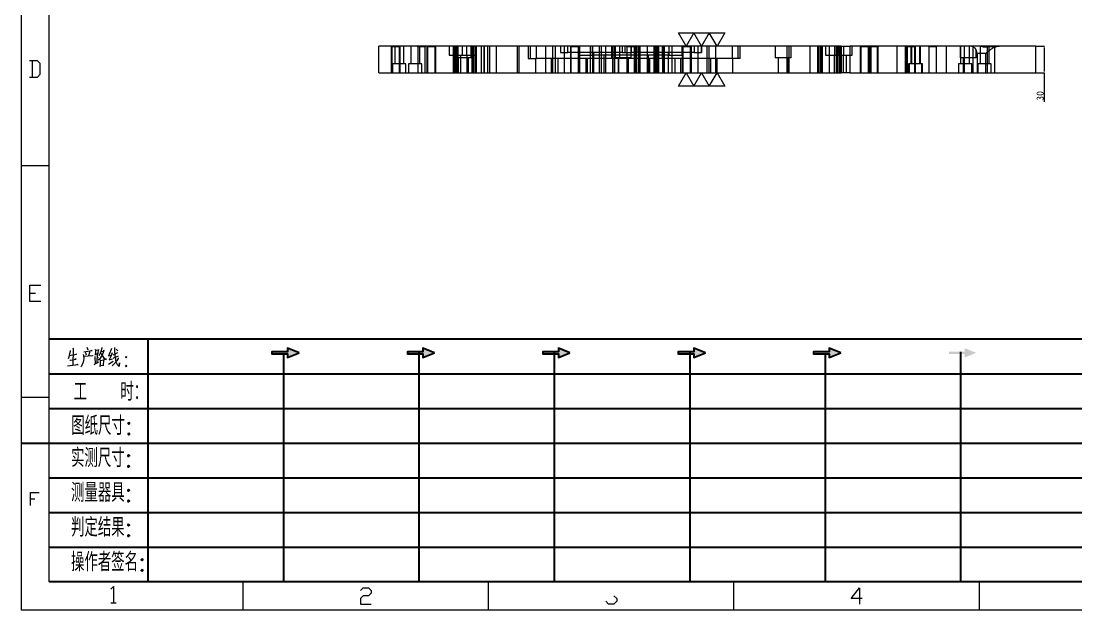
# Model space of a CAD drawing. Header units: millimetres. Extents: x 494 to 18201, y 224 to 11417.
# Drawn here: x 4957 to 6143, y 3589 to 4251 of the extents above; entities that cross this region are included whole.
import ezdxf
from ezdxf.enums import TextEntityAlignment as Align
from ezdxf.lldxf.tags import DXFTag

# ---------------------------------------------------------------- set-up
doc = ezdxf.new("R2010")
doc.units = ezdxf.units.MM
for name, color, linetype in [('DIM', 7, 'Continuous'), ('LB', 7, 'Continuous'), ('LB_W', 1, 'Continuous')]:
    doc.layers.add(name, color=color, linetype=linetype)
doc.layers.add('dim_temp', color=161, linetype='Continuous', lineweight=9)
doc.styles.add('_PUG_ERP', font='txt')
doc.styles.add('chinesef_fs', font='txt.shx', dxfattribs={"bigfont": 'gbcbig.shx'})
doc.styles.add('gbenor_', font='gbenor.shx', dxfattribs={"bigfont": 'gbcbig'})
doc.styles.add('TXT', font='txt.shx', dxfattribs={"width": 0.8, "bigfont": 'ctxt.shx'})
tags = doc.linetypes.add('DASHED', pattern='A,12.86,[0,arial.ttf,S=0,R=0,X=0,Y=0],-12.86', length=25.72).pattern_tags.tags
tags[12:13] = [DXFTag(74, 4), DXFTag(75, 0), DXFTag(340, '0'), DXFTag(46, 0.0), DXFTag(50, 0.0), DXFTag(44, 0.0), DXFTag(45, 0.0)]
doc.dimstyles.new('_PUG_ERP', dxfattribs={"dimtxt": 8, "dimasz": 1.5, "dimexe": 0.5, "dimexo": 0.5, "dimgap": 0.5, "dimtad": 1, "dimtxsty": '_PUG_ERP', "dimblk": 'CLOSEDBLANK', "dimcen": 0, "dimclrd": 4, "dimclre": 4, "dimclrt": 3, "dimazin": 3, "dimtfac": 1, "dimtmove": 0, "dimatfit": 3, "dimldrblk": 'CLOSEDBLANK', "dimfxl": 0.5, "dimlwd": 9, "dimlwe": 9, "dimarcsym": 0})

# ---------------------------------------------------------------- blocks, each defined once
blk = doc.blocks.new('*D71')
at = {"layer": 'Defpoints', "color": 0, "transparency": 16777216}
for p in [(6098.3, 4222.8), (6098.3, 4192.8), (6107.6, 4192.8)]:
    blk.add_point(p, dxfattribs=at)
at = {"layer": 'dim_temp', "color": 4, "lineweight": 9, "transparency": 16777216}
for p, q in [((6098.8, 4222.8), (6108.1, 4222.8)), ((6107.6, 4221.3), (6107.6, 4194.3)), ((6098.8, 4192.8), (6108.1, 4192.8)), ((6107.6, 4192.8), (6107.6, 4160.3))]:
    blk.add_line(p, q, dxfattribs=at)
at = {"layer": 'dim_temp', "color": 3, "lineweight": 18, "transparency": 16777216, "insert": (6103.1, 4166.8), "char_height": 8, "attachment_point": 5, "rotation": 90, "style": '_PUG_ERP'}
blk.add_mtext('30', dxfattribs=at)
blk = doc.blocks.new('_ClosedBlank')
blk = doc.blocks.new('U9')
for points in [[(-1468.21, -974.4), (-1468.21, -977.47), (-1457.97, -973.37), (-1468.21, -969.28), (-1468.21, -972.35), (-1482.11, -972.35), (-1482.11, -974.4)], [(-1347.71, -974.4), (-1347.71, -977.47), (-1337.48, -973.37), (-1347.71, -969.28), (-1347.71, -972.35), (-1361.61, -972.35), (-1361.61, -974.4)], [(-1227.22, -974.4), (-1227.22, -977.47), (-1216.98, -973.37), (-1227.22, -969.28), (-1227.22, -972.35), (-1241.12, -972.35), (-1241.12, -974.4)], [(-1106.73, -974.4), (-1106.73, -977.47), (-1096.49, -973.37), (-1106.73, -969.28), (-1106.73, -972.35), (-1120.62, -972.35), (-1120.62, -974.4)], [(-986.23, -974.4), (-986.23, -977.47), (-976, -973.37), (-986.23, -969.28), (-986.23, -972.35), (-1000.13, -972.35), (-1000.13, -974.4)], [(-865.74, -974.4), (-865.74, -977.47), (-855.5, -973.37), (-865.74, -969.28), (-865.74, -972.35), (-879.64, -972.35), (-879.64, -974.4)]]:
    blk.add_hatch(color=3).paths.add_polyline_path(points)
at = {"color": 254, "lineweight": 18}
for p, q in [((-1705.29, 0), (-1705.29, -1202.02)), ((-1680.34, -1177.07), (-1680.34, -24.96)), ((-1705.29, -806.89), (-1680.34, -806.89)), ((-1705.29, -1012.78), (-1680.34, -1012.78)), ((-1680.34, -1177.07), (-24.96, -1177.07)), ((-1071.01, -1202.02), (-1071.01, -1177.07)), ((-852.65, -1202.02), (-852.65, -1177.07)), ((-1705.29, -1202.02), (0, -1202.02))]:
    blk.add_line(p, q, dxfattribs=at)
for p, q in [((-1679.7, -961.04), (-628.14, -961.04)), ((-1679.7, -991.91), (-628.14, -991.91)), ((-1680.26, -1022.77), (-628.14, -1022.77)), ((-1705.22, -1053.64), (-628.14, -1053.64)), ((-1680.26, -1084.51), (-628.14, -1084.51)), ((-1680.26, -1115.37), (-628.14, -1115.37)), ((-1680.26, -1146.24), (-628.14, -1146.24))]:
    blk.add_line(p, q)
at = {"color": 254}
for p, q in [((-1592.17, -1177.07), (-1592.17, -961.04)), ((-1471.6, -1177.07), (-1471.6, -974.31)), ((-1351.11, -1177.07), (-1351.11, -972.35)), ((-1230.61, -1177.07), (-1230.61, -972.35)), ((-1110.12, -1177.07), (-1110.12, -972.35)), ((-989.63, -1177.07), (-989.63, -974.4)), ((-869.13, -1177.07), (-869.13, -972.35)), ((-628.14, -1177.07), (-1679.7, -1177.07))]:
    blk.add_line(p, q, dxfattribs=at)
at = {"color": 254, "linetype": 'Continuous', "lineweight": 18}
for p, q in [((-1507.73, -1202.02), (-1507.73, -1177.07)), ((-1289.37, -1202.02), (-1289.37, -1177.07))]:
    blk.add_line(p, q, dxfattribs=at)
at = {"color": 92, "lineweight": 18}
for points in [[(-1697.88, -728.07), (-1690.61, -728.07), (-1688.18, -725.65), (-1688.18, -715.94), (-1690.61, -713.52), (-1697.88, -713.52)], [(-1695.46, -713.52), (-1695.46, -728.07)], [(-1687.71, -927.72), (-1697.4, -927.72), (-1697.4, -913.16), (-1687.71, -913.16)], [(-1697.4, -920.44), (-1692.56, -920.44)], [(-1696.98, -1109.19), (-1696.98, -1097.56), (-1689.24, -1097.56)], [(-1696.98, -1103.38), (-1693.11, -1103.38)], [(-1625.59, -1183.55), (-1623.16, -1181.12), (-1623.16, -1195.68)], [(-1403.4, -1184.69), (-1400.97, -1182.27), (-1396.12, -1182.27), (-1393.7, -1184.69), (-1393.7, -1187.12), (-1396.12, -1189.55), (-1400.97, -1189.55), (-1403.4, -1191.97), (-1403.4, -1196.82), (-1393.7, -1196.82)], [(-956.98, -1191.97), (-966.68, -1191.97), (-959.4, -1182.27), (-959.4, -1196.82)], [(-1177.76, -1189.55), (-1175.34, -1191.97), (-1175.34, -1194.4), (-1177.76, -1196.82), (-1182.61, -1196.82), (-1185.04, -1194.4)], [(-1625.59, -1195.68), (-1620.74, -1195.68)]]:
    blk.add_lwpolyline(points, dxfattribs=at)
at = {"color": 92, "lineweight": 0}
for points in [[(-1661.5, -971.39), (-1661.6, -972.22), (-1662.08, -974.27), (-1662.46, -975.78), (-1662.94, -977.28), (-1663.42, -978.65)], [(-1662.27, -975.64), (-1655.85, -974.54), (-1656.04, -974.41), (-1656.43, -974.68)], [(-1659.2, -968.93), (-1659.01, -969.89), (-1659.4, -984.4)], [(-1642.44, -975.91), (-1641.87, -975.78), (-1641.77, -975.91), (-1649.62, -976.73), (-1649.62, -976.19), (-1649.91, -974.95)], [(-1649.62, -972.35), (-1642.15, -971.39), (-1642.44, -971.26), (-1643.01, -971.53)], [(-1647.23, -975.5), (-1647.33, -974.54), (-1647.8, -973.04)], [(-1646.85, -968.38), (-1646.08, -969.75), (-1645.79, -970.85)], [(-1644.45, -972.22), (-1644.36, -973.17), (-1645.22, -976.05)], [(-1639.38, -970.16), (-1639.18, -971.12), (-1639.18, -972.35), (-1639.18, -974.27), (-1639.18, -975.37), (-1639.09, -974.41), (-1636.5, -974), (-1636.69, -974), (-1636.5, -970.43), (-1636.5, -970.71), (-1636.5, -970.98), (-1639.09, -971.39)], [(-1637.75, -974.27), (-1637.84, -982.35)], [(-1634.2, -972.08), (-1633.92, -972.22), (-1631.42, -971.67), (-1631.62, -971.12), (-1632.19, -973.17), (-1632.77, -974.68), (-1633.24, -975.64), (-1633.92, -976.73), (-1634.97, -978.24), (-1635.83, -979.34), (-1636.6, -980.02)], [(-1633.44, -968.52), (-1633.53, -969.34), (-1634.49, -972.08), (-1635.06, -973.59), (-1635.83, -975.37), (-1636.12, -975.91)], [(-1634.59, -973.45), (-1634.3, -973.72), (-1633.15, -975.78), (-1632.1, -977.42), (-1631.23, -978.79), (-1630.95, -979.06), (-1629.41, -979.06), (-1631.04, -978.79), (-1631.81, -977.83)], [(-1624.91, -969.61), (-1625.01, -970.3), (-1626.54, -973.86), (-1627.5, -975.91), (-1624.91, -975.37)], [(-1624.24, -973.31), (-1625.68, -977.28), (-1626.83, -979.61), (-1627.02, -979.75), (-1624.05, -978.65)], [(-1623.28, -975.09), (-1619.26, -973.17)], [(-1622.13, -968.52), (-1622.04, -969.2), (-1622.04, -972.35), (-1621.85, -974.68), (-1621.75, -976.05), (-1621.56, -977.56), (-1621.37, -978.93), (-1621.17, -980.3), (-1620.89, -981.39), (-1620.41, -982.49), (-1619.74, -983.72), (-1619.07, -984.54), (-1618.4, -985.22), (-1617.92, -985.5), (-1617.73, -982.21), (-1618.11, -985.36)], [(-1619.26, -971.8), (-1619.55, -971.26), (-1620.6, -970.03)], [(-1663.9, -984.81), (-1659.3, -984.4), (-1654.51, -983.86), (-1654.8, -983.72), (-1655.56, -983.99)], [(-1661.79, -979.88), (-1661.6, -979.88), (-1661.41, -979.88), (-1656.43, -978.93), (-1656.81, -978.93), (-1657.48, -979.06)], [(-1649.62, -976.19), (-1649.62, -978.38), (-1649.82, -980.3), (-1650.1, -981.8), (-1650.58, -983.03), (-1651.16, -984.27), (-1651.64, -985.09), (-1652.21, -985.77)], [(-1640.24, -983.72), (-1636.02, -981.53)], [(-1639.76, -976.73), (-1639.57, -977.28), (-1639.47, -983.17)], [(-1637.75, -977.83), (-1636.31, -977.56)], [(-1635.06, -979.61), (-1634.87, -980.3), (-1634.87, -985.63), (-1634.97, -984.95), (-1634.87, -984.54), (-1631.71, -984.27), (-1632.1, -984.27), (-1631.81, -980.16), (-1631.81, -979.61), (-1631.62, -980.02), (-1632.1, -980.02), (-1634.78, -980.43)], [(-1627.59, -983.44), (-1623.38, -980.84)], [(-1618.88, -977.97), (-1618.97, -978.51), (-1619.74, -979.88), (-1620.51, -980.98), (-1621.37, -982.07), (-1622.42, -983.17), (-1623.47, -984.13), (-1624.34, -984.81)], [(-1623.47, -978.1), (-1618.49, -976.19)]]:
    blk.add_lwpolyline(points, dxfattribs=at)
for points in [[(-1457.97, -973.37), (-1468.21, -969.28), (-1468.21, -972.35), (-1482.11, -972.35), (-1482.11, -974.4), (-1468.21, -974.4), (-1468.21, -977.47), (-1457.97, -973.37)], [(-1337.48, -973.37), (-1347.71, -969.28), (-1347.71, -972.35), (-1361.61, -972.35), (-1361.61, -974.4), (-1347.71, -974.4), (-1347.71, -977.47), (-1337.48, -973.37)], [(-1216.98, -973.37), (-1227.22, -969.28), (-1227.22, -972.35), (-1241.12, -972.35), (-1241.12, -974.4), (-1227.22, -974.4), (-1227.22, -977.47), (-1216.98, -973.37)], [(-1096.49, -973.37), (-1106.73, -969.28), (-1106.73, -972.35), (-1120.62, -972.35), (-1120.62, -974.4), (-1106.73, -974.4), (-1106.73, -977.47), (-1096.49, -973.37)], [(-976, -973.37), (-986.23, -969.28), (-986.23, -972.35), (-1000.13, -972.35), (-1000.13, -974.4), (-986.23, -974.4), (-986.23, -977.47), (-976, -973.37)]]:
    blk.add_lwpolyline(points)
for points in [[(-1611.79, -977.97), (-1611.31, -977.28), (-1611.79, -976.6), (-1612.27, -977.28)], [(-1611.79, -985.77), (-1611.31, -985.09), (-1611.79, -984.4), (-1612.27, -985.09)]]:
    blk.add_lwpolyline(points, close=True, dxfattribs=at)
at = {"color": 3, "style": 'chinesef_fs'}
for s, p in [('工  时：', (-1658.45, -1016.18)), ('图纸尺寸:', (-1660.66, -1046.4)), ('实测尺寸:', (-1660.86, -1075.04)), ('测量器具:', (-1660.86, -1105.91)), ('判定结果:', (-1660.86, -1136.78)), ('操作者签名:', (-1660.86, -1167.64))]:
    blk.add_text(s, height=16.562, dxfattribs=at).set_placement(p)
at = {"lineweight": 18, "style": 'gbenor_'}
blk.add_attdef('文档路径', (-272.46, -941.27), '', height=11.97, dxfattribs=at)
at = {"lineweight": 20, "style": 'TXT'}
for tag, height, p in [('18-**-**', 11.02, (-447.23, -1029.37)), ('客户名称', 10.87, (-531.85, -1111.72, 0)), ('料厚:', 10.87, (-531.73, -1139.24, 0))]:
    blk.add_attdef(tag, text='', height=height, dxfattribs=at).set_placement(p, align=Align.MIDDLE)
for tag, p, height in [('88888', (-457.83, -1062.2), 10.02), ('材质:', (-565.48, -1088.8, 0), 10.87), ('核准', (-445.4, -1116.08, 0), 10.87), ('设计', (-445.79, -1142.51, 0), 10.87), ('绘图', (-446.15, -1168.95, 0), 10.87)]:
    blk.add_attdef(tag, p, '', height=height, dxfattribs=at)
for tag, p, height, width in [('3', (-199.16, -1062.58), 10.67, 0.7), ('4', (-199.16, -1089.19), 10.67, 0.7), ('核准日期', (-329.67, -1118.33, 0), 10.87, 0.68), ('设计日期', (-329.67, -1145.11, 0), 10.87, 0.68), ('1', (-187.58, -1144.16), 9.85, 0.7), ('绘图日期', (-329.78, -1170.73, 0), 10.87, 0.68), ('2', (-198.99, -1168.84), 9.85, 0.7)]:
    blk.add_attdef(tag, p, '', height=height, dxfattribs=dict(at, width=width))

msp = doc.modelspace()

# ---------------------------------------------------------------- linework, layer by layer
at = {"layer": 'DIM', "lineweight": 18}
for points in [[(5748.33766, 4237.77423), (5739.67741, 4222.77423), (5731.01715, 4237.77423), (5722.3569, 4222.77423), (5713.69664, 4237.77423), (5705.03639, 4222.77423), (5696.37614, 4237.77423), (5748.33766, 4237.77423)], [(5696.37614, 4177.77423), (5705.03639, 4192.77423), (5713.69664, 4177.77423), (5722.3569, 4192.77423), (5731.01715, 4177.77423), (5739.67741, 4192.77423), (5748.33766, 4177.77423), (5696.37614, 4177.77423)]]:
    msp.add_lwpolyline(points, close=True, dxfattribs=at)
at = {"layer": 'LB', "color": 135, "linetype": 'Continuous', "lineweight": 18}
for p, q in [((5879.26102, 4222.77423), (5359.26102, 4222.77423)), ((5359.26102, 4192.77423), (5359.26102, 4222.77423)), ((5879.26102, 4222.77423), (5889.26102, 4222.77423)), ((6098.26102, 4222.77423), (5889.26102, 4222.77423)), ((6098.26102, 4192.77423), (6098.26102, 4222.77423)), ((5359.26102, 4192.77423), (5879.26102, 4192.77423)), ((5889.26102, 4192.77423), (5879.26102, 4192.77423)), ((5889.26102, 4192.77423), (6098.26102, 4192.77423))]:
    msp.add_line(p, q, dxfattribs=at)
at = {"layer": 'LB', "color": 5, "linetype": 'DASHED', "lineweight": 13, "ltscale": 0.890424}
for p, q in [((5373.16102, 4222.77423), (5373.90802, 4222.02723)), ((5373.90802, 4222.02723), (5373.90802, 4192.77423)), ((5382.41402, 4222.02723), (5373.90802, 4222.02723)), ((5382.41402, 4222.02723), (5383.16102, 4222.77423)), ((5382.41402, 4192.77423), (5382.41402, 4222.02723)), ((5402.16102, 4222.77423), (5402.90802, 4222.02723)), ((5402.90802, 4222.02723), (5402.90802, 4192.77423)), ((5411.41402, 4222.02723), (5402.90802, 4222.02723)), ((5411.41402, 4222.02723), (5412.16102, 4222.77423)), ((5411.41402, 4192.77423), (5411.41402, 4222.02723)), ((5413.16102, 4222.77423), (5413.90802, 4222.02723)), ((5413.90802, 4222.02723), (5413.90802, 4192.77423)), ((5422.41402, 4222.02723), (5413.90802, 4222.02723)), ((5422.41402, 4222.02723), (5423.16102, 4222.77423)), ((5422.41402, 4192.77423), (5422.41402, 4222.02723)), ((5444.75802, 4212.77423), (5444.75802, 4192.77423)), ((5447.90802, 4212.77423), (5447.90802, 4192.77423)), ((5451.56402, 4192.77423), (5451.56402, 4212.77423)), ((5458.41402, 4192.77423), (5458.41402, 4212.77423)), ((5477.75802, 4222.77423), (5477.75802, 4192.77423)), ((5491.76402, 4192.77423), (5491.76402, 4222.77423)), ((5557.3997, 4222.77422), (5557.3997, 4192.77423)), ((5567.9057, 4192.77423), (5567.9057, 4222.77422)), ((5574.61669, 4222.77215), (5575.36369, 4222.02515)), ((5574.76452, 4222.77422), (5574.76452, 4192.77423)), ((5575.36369, 4222.02515), (5575.36369, 4192.77423)), ((5583.86969, 4222.02515), (5575.36369, 4222.02515)), ((5583.86969, 4222.02515), (5584.61669, 4222.77215)), ((5583.86969, 4192.77423), (5583.86969, 4222.02515)), ((5585.27052, 4192.77423), (5585.27052, 4222.77422)), ((5596.79201, 4222.77422), (5596.79201, 4192.77423)), ((5600.65188, 4215.77422), (5600.65188, 4192.77423)), ((5607.29801, 4192.77423), (5607.29801, 4222.77422)), ((5607.45788, 4192.77423), (5607.45788, 4215.77422)), ((5612.36369, 4212.77423), (5612.36369, 4192.77423)), ((5614.15683, 4222.77422), (5614.15683, 4192.77423)), ((5622.86969, 4192.77423), (5622.86969, 4212.77423)), ((5624.66283, 4192.77423), (5624.66283, 4222.77422)), ((5637.61669, 4222.77215), (5638.36369, 4222.02515)), ((5638.36369, 4222.02515), (5638.36369, 4192.77423)), ((5646.86969, 4222.02515), (5638.36369, 4222.02515)), ((5646.86969, 4222.02515), (5647.61669, 4222.77215)), ((5646.86969, 4192.77423), (5646.86969, 4222.02515)), ((5661.21991, 4222.77422), (5661.21991, 4192.77423)), ((5662.36369, 4212.77423), (5662.36369, 4192.77423)), ((5671.72591, 4192.77423), (5671.72591, 4222.77422)), ((5672.86969, 4192.77423), (5672.86969, 4212.77423)), ((5678.42486, 4215.77422), (5678.42486, 4192.77423)), ((5678.58473, 4222.77422), (5678.58473, 4192.77423)), ((5685.23086, 4192.77423), (5685.23086, 4215.77422)), ((5689.09073, 4192.77423), (5689.09073, 4222.77422)), ((5700.61222, 4222.77422), (5700.61222, 4192.77423)), ((5700.61669, 4222.77215), (5701.36369, 4222.02515)), ((5701.36369, 4222.02515), (5701.36369, 4192.77423)), ((5709.86969, 4222.02515), (5701.36369, 4222.02515)), ((5709.86969, 4222.02515), (5710.61669, 4222.77215)), ((5709.86969, 4192.77423), (5709.86969, 4222.02515)), ((5711.11822, 4192.77423), (5711.11822, 4222.77422)), ((5717.97704, 4222.77422), (5717.97704, 4192.77423)), ((5728.48304, 4192.77423), (5728.48304, 4222.77422)), ((5865.75802, 4222.77423), (5865.75802, 4192.77423)), ((5871.60802, 4212.77423), (5871.60802, 4192.77423)), ((5878.45802, 4212.77423), (5878.45802, 4192.77423)), ((5879.76402, 4192.77423), (5879.76402, 4222.77423)), ((5882.11402, 4192.77423), (5882.11402, 4212.77423)), ((5885.26402, 4192.77423), (5885.26402, 4212.77423)), ((5900.86102, 4222.77423), (5901.60802, 4222.02723)), ((5901.60802, 4222.02723), (5901.60802, 4192.77423)), ((5910.11402, 4222.02723), (5901.60802, 4222.02723)), ((5910.11402, 4222.02723), (5910.86102, 4222.77423)), ((5910.11402, 4192.77423), (5910.11402, 4222.02723)), ((5910.86102, 4222.77423), (5911.60802, 4222.02723)), ((5911.60802, 4222.02723), (5911.60802, 4192.77423)), ((5920.11402, 4222.02723), (5911.60802, 4222.02723)), ((5911.86102, 4222.77107), (5912.60802, 4222.02407)), ((5912.60802, 4222.02407), (5912.60802, 4192.77423)), ((5921.11402, 4222.02407), (5912.60802, 4222.02407)), ((5920.11402, 4222.02723), (5920.86102, 4222.77423)), ((5920.11402, 4192.77423), (5920.11402, 4222.02723)), ((5921.11402, 4222.02407), (5921.86102, 4222.77107)), ((5921.11402, 4192.77423), (5921.11402, 4222.02407)), ((5952.86102, 4222.77423), (5953.60802, 4222.02723)), ((5953.60802, 4222.02723), (5953.60802, 4192.77423)), ((5962.11402, 4222.02723), (5953.60802, 4222.02723)), ((5962.11402, 4222.02723), (5962.86102, 4222.77423)), ((5962.11402, 4192.77423), (5962.11402, 4222.02723)), ((5977.36102, 4222.77107), (5978.10802, 4222.02407)), ((5978.10802, 4222.02407), (5978.10802, 4192.77423)), ((5986.61402, 4222.02407), (5978.10802, 4222.02407)), ((5986.61402, 4222.02407), (5987.36102, 4222.77107)), ((5986.61402, 4192.77423), (5986.61402, 4222.02407)), ((6042.86102, 4222.77107), (6043.60802, 4222.02407)), ((6043.60802, 4222.02407), (6043.60802, 4192.77423)), ((6052.11402, 4222.02407), (6043.60802, 4222.02407)), ((6052.11402, 4222.02407), (6052.86102, 4222.77107)), ((6052.11402, 4192.77423), (6052.11402, 4222.02407))]:
    msp.add_line(p, q, dxfattribs=at)
at = {"layer": 'LB', "color": 31, "linetype": 'DASHED', "lineweight": 13, "ltscale": 0.890424}
for p, q in [((5377.06052, 4222.77423), (5377.06052, 4202.77423)), ((5387.26152, 4202.77423), (5387.26152, 4222.77423)), ((5395.06052, 4222.77423), (5395.06052, 4202.77423)), ((5405.26152, 4202.77423), (5405.26152, 4222.77423)), ((5445.26102, 4222.77423), (5445.26102, 4209.77423)), ((5463.26102, 4209.77423), (5463.26102, 4222.77423)), ((5527.38944, 4222.77423), (5527.38944, 4208.77423)), ((5529.56102, 4222.77423), (5529.56102, 4208.77423)), ((5536.51255, 4208.77423), (5536.51255, 4222.77423)), ((5546.7582, 4222.77423), (5546.7582, 4192.77424)), ((5554.9592, 4192.77424), (5554.9592, 4222.77423)), ((5620.81298, 4222.77423), (5620.81298, 4208.77423)), ((5622.98455, 4208.77423), (5622.98455, 4222.77423)), ((5625.26102, 4222.77423), (5625.26102, 4209.77423)), ((5629.93609, 4222.77423), (5629.93609, 4208.77423)), ((5643.26102, 4209.77423), (5643.26102, 4222.77423)), ((5671.03302, 4208.77423), (5671.03302, 4222.77423)), ((5677.98455, 4222.77423), (5677.98455, 4208.77423)), ((5680.15613, 4208.77423), (5680.15613, 4222.77423)), ((5730.27417, 4222.77423), (5730.27417, 4192.77424)), ((5738.47517, 4192.77424), (5738.47517, 4222.77423)), ((5756.60948, 4222.77423), (5756.60948, 4208.77423)), ((5763.56102, 4208.77423), (5763.56102, 4222.77423)), ((5765.73259, 4208.77423), (5765.73259, 4222.77423)), ((5805.26102, 4222.77423), (5805.26102, 4209.77423)), ((5823.26102, 4209.77423), (5823.26102, 4222.77423)), ((5957.56179, 4222.77423), (5957.56179, 4202.77423)), ((5958.35234, 4222.77423), (5958.35234, 4202.77423)), ((5967.76279, 4202.77423), (5967.76279, 4222.77423)), ((5968.55334, 4202.77423), (5968.55334, 4222.77423)), ((5986.30752, 4222.77423), (5986.30752, 4192.77423)), ((5997.81452, 4192.77423), (5997.81452, 4222.77423)), ((6013.26102, 4222.77423), (6013.26102, 4209.77423)), ((6013.66052, 4222.77423), (6013.66052, 4202.77423)), ((6023.86152, 4202.77423), (6023.86152, 4222.77423)), ((6031.26102, 4209.77423), (6031.26102, 4218.64722)), ((6032.26102, 4214.77423), (6032.26102, 4192.77423)), ((6032.26102, 4214.77423), (6042.26102, 4214.77423)), ((6035.66052, 4222.77423), (6035.66052, 4202.77423)), ((6045.86152, 4202.77423), (6045.86152, 4222.77423)), ((5374.66102, 4202.77423), (5374.66102, 4192.77423)), ((5389.66102, 4202.77423), (5374.66102, 4202.77423)), ((5389.66102, 4192.77423), (5389.66102, 4202.77423)), ((5392.66102, 4202.77423), (5392.66102, 4192.77423)), ((5407.66102, 4202.77423), (5392.66102, 4202.77423)), ((5407.66102, 4192.77423), (5407.66102, 4202.77423)), ((5463.26102, 4209.77423), (5445.26102, 4209.77423)), ((5448.50752, 4209.77423), (5448.50752, 4192.77423)), ((5460.01452, 4192.77423), (5460.01452, 4209.77423)), ((5527.38944, 4208.77423), (5536.51255, 4208.77423)), ((5535.56102, 4208.77423), (5535.56102, 4192.77423)), ((5756.60948, 4208.77423), (5536.51255, 4208.77423)), ((5553.56102, 4192.77423), (5553.56102, 4208.77423)), ((5560.56102, 4208.77423), (5560.56102, 4192.77423)), ((5592.56102, 4192.77423), (5592.56102, 4208.77423)), ((5594.06102, 4192.77423), (5594.06102, 4208.77423)), ((5643.26102, 4209.77423), (5625.26102, 4209.77423)), ((5628.50752, 4209.77423), (5628.50752, 4192.77423)), ((5629.06102, 4192.77423), (5629.06102, 4208.77423)), ((5640.01452, 4192.77423), (5640.01452, 4209.77423)), ((5664.06102, 4192.77423), (5664.06102, 4208.77423)), ((5699.06102, 4192.77423), (5699.06102, 4208.77423)), ((5700.56102, 4208.77423), (5700.56102, 4192.77423)), ((5732.56102, 4192.77423), (5732.56102, 4208.77423)), ((5739.56102, 4208.77423), (5739.56102, 4192.77423)), ((5765.73259, 4208.77423), (5756.60948, 4208.77423)), ((5757.56102, 4192.77423), (5757.56102, 4208.77423)), ((5823.26102, 4209.77423), (5805.26102, 4209.77423)), ((5808.50752, 4209.77423), (5808.50752, 4192.77423)), ((5820.01452, 4192.77423), (5820.01452, 4209.77423)), ((5955.16229, 4202.77423), (5955.16229, 4192.77423)), ((5970.16229, 4202.77423), (5955.16229, 4202.77423)), ((5955.95284, 4202.77423), (5955.95284, 4192.77423)), ((5970.95284, 4202.77423), (5970.16226, 4202.77423)), ((5970.16229, 4192.77423), (5970.16229, 4202.77423)), ((5970.95284, 4192.77423), (5970.95284, 4202.77423)), ((6011.26102, 4202.77423), (6011.26102, 4192.77423)), ((6026.26102, 4202.77423), (6011.26102, 4202.77423)), ((6031.26102, 4209.77423), (6013.26102, 4209.77423)), ((6016.50752, 4209.77423), (6016.50752, 4192.77423)), ((6026.26102, 4192.77423), (6026.26102, 4202.77423)), ((6028.01452, 4192.77423), (6028.01452, 4209.77423)), ((6033.26102, 4202.77423), (6033.26102, 4192.77423)), ((6048.26102, 4202.77423), (6033.26102, 4202.77423)), ((6048.26102, 4192.77423), (6048.26102, 4202.77423))]:
    msp.add_line(p, q, dxfattribs=at)
at = {"layer": 'LB', "color": 2, "linetype": 'DASHED', "lineweight": 13, "ltscale": 0.890424}
for p, q in [((5438.16102, 4222.77423), (5438.16102, 4212.77423)), ((5438.16102, 4212.77423), (5453.16102, 4212.77423)), ((5453.16102, 4212.77423), (5468.16102, 4212.77423)), ((5458.16102, 4212.77423), (5458.16102, 4222.77423)), ((5468.16102, 4212.77423), (5468.16102, 4222.77423)), ((5563.52584, 4222.77423), (5563.52584, 4215.77422)), ((5563.52584, 4215.77422), (5571.78935, 4215.77422)), ((5632.84743, 4215.77422), (5571.78935, 4215.77422)), ((5584.61669, 4212.77423), (5584.61669, 4222.77423)), ((5584.61669, 4212.77423), (5599.61669, 4212.77423)), ((5685.61669, 4212.77423), (5599.61669, 4212.77423)), ((5632.84743, 4215.77422), (5642.94137, 4215.77422)), ((5642.94137, 4222.77423), (5642.94137, 4215.77422)), ((5653.0353, 4215.77422), (5642.94137, 4215.77422)), ((5714.09338, 4215.77422), (5653.0353, 4215.77422)), ((5685.61669, 4212.77423), (5700.61669, 4212.77423)), ((5700.61669, 4212.77423), (5700.61669, 4222.77423)), ((5714.09338, 4215.77422), (5722.3569, 4215.77422)), ((5722.3569, 4215.77422), (5722.3569, 4222.77423)), ((5861.86102, 4222.77423), (5861.86102, 4212.77423)), ((5861.86102, 4212.77423), (5876.86102, 4212.77423)), ((5871.86102, 4222.77423), (5871.86102, 4212.77423)), ((5876.86102, 4212.77423), (5891.86102, 4212.77423)), ((5891.86102, 4212.77423), (5891.86102, 4222.77423))]:
    msp.add_line(p, q, dxfattribs=at)
at = {"layer": 'LB', "color": 155, "linetype": 'DASHED', "lineweight": 13, "ltscale": 0.890424}
for p, q in [((5443.26102, 4222.77423), (5443.26102, 4192.77423)), ((5444.26102, 4222.77423), (5444.26102, 4192.77423)), ((5446.26102, 4222.77423), (5446.26102, 4192.77423)), ((5448.16102, 4222.77423), (5448.16102, 4212.77423)), ((5453.16102, 4212.77423), (5453.16102, 4222.77423)), ((5465.26102, 4222.77423), (5465.26102, 4192.77423)), ((5467.26102, 4222.77423), (5467.26102, 4192.77423)), ((5468.26102, 4222.77423), (5468.26102, 4192.77423)), ((5481.66102, 4192.77423), (5481.66102, 4222.77423)), ((5514.66102, 4222.77423), (5514.66102, 4192.77423)), ((5563.67776, 4222.77423), (5563.67776, 4215.77422)), ((5571.78935, 4215.77422), (5571.78935, 4222.77423)), ((5575.26232, 4222.77423), (5575.26232, 4215.77422)), ((5599.61669, 4212.77423), (5599.61669, 4222.77423)), ((5632.84743, 4222.77423), (5632.84743, 4215.77422)), ((5636.3204, 4215.77422), (5636.3204, 4222.77423)), ((5648.26102, 4222.77423), (5648.26102, 4192.77423)), ((5649.26102, 4222.77423), (5649.26102, 4192.77423)), ((5649.56234, 4222.77423), (5649.56234, 4215.77422)), ((5651.26102, 4222.77423), (5651.26102, 4192.77423)), ((5653.0353, 4215.77422), (5653.0353, 4222.77423)), ((5670.26102, 4222.77423), (5670.26102, 4192.77423)), ((5672.26102, 4222.77423), (5672.26102, 4192.77423)), ((5673.26102, 4222.77423), (5673.26102, 4192.77423)), ((5685.61669, 4222.77423), (5685.61669, 4212.77423)), ((5710.62042, 4215.77422), (5710.62042, 4222.77423)), ((5714.09338, 4222.77423), (5714.09338, 4215.77422)), ((5722.20498, 4222.77423), (5722.20498, 4215.77422)), ((5820.86102, 4192.77423), (5820.86102, 4222.77423)), ((5853.26102, 4222.77423), (5853.26102, 4192.77423)), ((5853.86102, 4222.77423), (5853.86102, 4192.77423)), ((5854.26102, 4222.77423), (5854.26102, 4192.77423)), ((5856.26102, 4222.77423), (5856.26102, 4192.77423)), ((5875.26102, 4222.77423), (5875.26102, 4192.77423)), ((5876.86102, 4212.77423), (5876.86102, 4222.77423)), ((5877.26102, 4222.77423), (5877.26102, 4192.77423)), ((5878.26102, 4222.77423), (5878.26102, 4192.77423)), ((5881.86102, 4222.77423), (5881.86102, 4212.77423)), ((6042.26102, 4192.77423), (6042.26102, 4214.77423)), ((5600.48959, 4192.77423), (5600.48959, 4208.77423)), ((5622.63245, 4192.77423), (5622.63245, 4208.77423)), ((5670.48959, 4192.77423), (5670.48959, 4208.77423)), ((5692.63245, 4192.77423), (5692.63245, 4208.77423))]:
    msp.add_line(p, q, dxfattribs=at)
at = {"layer": 'LB', "color": 253, "linetype": 'DASHED', "lineweight": 13, "ltscale": 0.890424}
for p, q in [((5474.26092, 4222.77423), (5474.26092, 4192.77423)), ((5484.26112, 4192.77423), (5484.26112, 4222.77423))]:
    msp.add_line(p, q, dxfattribs=at)
at = {"layer": 'LB', "color": 155, "linetype": 'Continuous', "lineweight": 18}
msp.add_line((5879.26102, 4192.77423), (5879.26102, 4222.77423), dxfattribs=at)
at = {"layer": 'LB', "color": 31, "linetype": 'Continuous', "lineweight": 18}
msp.add_line((5889.26102, 4222.77423), (5889.26102, 4192.77423), dxfattribs=at)
at = {"layer": 'LB', "color": 31, "linetype": 'DASHED', "lineweight": 13, "ltscale": 0.890424}
msp.add_arc((6024.26102, 4214.77423), 8, 0, 90, dxfattribs=at)
for points, knots in [([(6045.75417, 4222.77423), (6045.72567, 4222.77423), (6045.69171, 4222.77057), (6045.61303, 4222.75616), (6045.56832, 4222.74539), (6045.49317, 4222.72402), (6045.45357, 4222.71203), (6045.41091, 4222.69811), (6045.38178, 4222.68839), (6045.36688, 4222.68332), (6045.29107, 4222.65706), (6045.22592, 4222.63301), (6045.08702, 4222.57954), (6045.01326, 4222.55012), (6044.85729, 4222.4866), (6044.77508, 4222.4525), (6044.667, 4222.40741), (6044.64511, 4222.39827), (6044.60081, 4222.37976), (6044.57837, 4222.37037), (6044.51039, 4222.34196), (6044.46427, 4222.32268), (6044.32351, 4222.26408), (6044.22648, 4222.22396), (6044.02603, 4222.14268), (6043.92259, 4222.10151), (6043.70905, 4222.01927), (6043.59895, 4221.97819), (6043.45683, 4221.92773), (6043.42818, 4221.91768), (6043.37043, 4221.89769), (6043.34132, 4221.88776), (6043.25364, 4221.85826), (6043.1946, 4221.83898), (6043.01566, 4221.78256), (6042.77224, 4221.7111), (6042.51847, 4221.65012), (6042.25905, 4221.59594), (6042.12651, 4221.57226), (6041.95689, 4221.54794), (6041.92283, 4221.54335), (6041.85469, 4221.53477), (6041.75234, 4221.52277), (6041.64956, 4221.51346), (6041.44343, 4221.49853), (6041.16705, 4221.48849), (6040.88759, 4221.49879), (6040.71194, 4221.51155), (6040.67671, 4221.51443), (6040.60643, 4221.52077), (6040.50134, 4221.53119), (6040.39718, 4221.54419), (6040.19004, 4221.57336), (6040.05352, 4221.59706), (6039.78331, 4221.65151), (6039.64962, 4221.68226), (6039.48412, 4221.72419), (6039.45109, 4221.73275), (6039.38521, 4221.7502), (6039.35238, 4221.75908), (6039.25453, 4221.78606), (6039.19002, 4221.80453), (6038.99856, 4221.8611), (6038.87365, 4221.90033), (6038.62874, 4221.98041), (6038.50873, 4222.02126), (6038.27326, 4222.10328), (6038.15779, 4222.14446), (6037.98784, 4222.20562), (6037.93173, 4222.22591), (6037.84837, 4222.25608), (6037.82069, 4222.26611), (6037.76576, 4222.28599), (6037.62958, 4222.33529), (6037.49897, 4222.38229), (6037.29688, 4222.45372), (6037.19929, 4222.48755), (6037.01098, 4222.55068), (6036.92026, 4222.57997), (6036.74587, 4222.6333), (6036.6622, 4222.65734), (6036.56225, 4222.68362), (6036.54248, 4222.68869), (6036.50366, 4222.69838), (6036.44639, 4222.71228), (6036.392, 4222.72423), (6036.28701, 4222.74553), (6036.22209, 4222.75625), (6036.10229, 4222.7706), (6036.04742, 4222.77423), (6035.99766, 4222.77423)], [0, 0, 0, 0, 0.03125, 0.03125, 0.0625, 0.0625, 0.078125, 0.0859375, 0.0859375, 0.09375, 0.09375, 0.125, 0.125, 0.15625, 0.15625, 0.1875, 0.1875, 0.1953125, 0.1953125, 0.203125, 0.203125, 0.21875, 0.21875, 0.25, 0.25, 0.28125, 0.28125, 0.3125, 0.3125, 0.3203125, 0.3203125, 0.328125, 0.328125, 0.34375, 0.34375, 0.375, 0.40625, 0.40625, 0.4375, 0.4375, 0.4453125, 0.4453125, 0.453125, 0.46875, 0.46875, 0.5, 0.53125, 0.53125, 0.5390625, 0.5390625, 0.546875, 0.5625, 0.5625, 0.59375, 0.59375, 0.625, 0.625, 0.6328125, 0.6328125, 0.640625, 0.640625, 0.65625, 0.65625, 0.6875, 0.6875, 0.71875, 0.71875, 0.75, 0.75, 0.765625, 0.765625, 0.7734375, 0.7734375, 0.78125, 0.8125, 0.8125, 0.84375, 0.84375, 0.875, 0.875, 0.90625, 0.90625, 0.9140625, 0.9140625, 0.921875, 0.9375, 0.9375, 0.96875, 0.96875, 1, 1, 1, 1]), ([(6042.26102, 4214.77423), (6042.29467, 4214.80432), (6042.32849, 4214.83458), (6042.39602, 4214.89497), (6042.49731, 4214.98556), (6042.73372, 4215.19686), (6043.20695, 4215.61896), (6043.61401, 4215.97903), (6044.43195, 4216.69455), (6044.98233, 4217.16542), (6046.1035, 4218.0825), (6046.67428, 4218.52872), (6047.4071, 4219.06313), (6047.55468, 4219.16887), (6047.85173, 4219.37765), (6048.00102, 4219.48056), (6048.45136, 4219.78454), (6048.75486, 4219.98085), (6049.67653, 4220.54823), (6050.30583, 4220.8978), (6051.27768, 4221.36826), (6051.60628, 4221.51609), (6052.2739, 4221.79165), (6052.6129, 4221.91939), (6053.04396, 4222.06496), (6053.13054, 4222.09337), (6053.30445, 4222.14873), (6053.39158, 4222.17561), (6053.65329, 4222.25378), (6053.8283, 4222.30262), (6054.35498, 4222.43901), (6054.70829, 4222.51645), (6055.4196, 4222.64246), (6055.7776, 4222.69104), (6056.49867, 4222.75692), (6056.86175, 4222.77423), (6057.22765, 4222.77423)], [0, 0, 0, 0, 0.0078125, 0.0078125, 0.015625, 0.03125, 0.0625, 0.125, 0.125, 0.25, 0.25, 0.375, 0.375, 0.40625, 0.40625, 0.4375, 0.4375, 0.5, 0.5, 0.625, 0.625, 0.6875, 0.6875, 0.75, 0.75, 0.765625, 0.765625, 0.78125, 0.78125, 0.8125, 0.8125, 0.875, 0.875, 0.9375, 0.9375, 1, 1, 1, 1])]:
    msp.add_open_spline(points, degree=3, knots=knots, dxfattribs=at)
at = {"layer": 'LB_W', "color": 1, "linetype": 'DASHED', "lineweight": 13, "ltscale": 0.890424}
for p, q in [((5373.16092, 4222.77423), (5373.16092, 4192.77423)), ((5383.16112, 4192.77423), (5383.16112, 4222.77423)), ((5413.16092, 4222.77423), (5413.16092, 4192.77423)), ((5423.16112, 4192.77423), (5423.16112, 4222.77423)), ((5442.76102, 4222.77423), (5442.76102, 4192.77423)), ((5447.76102, 4222.77423), (5447.76102, 4192.77423)), ((5463.76102, 4222.77423), (5463.76102, 4192.77423)), ((5468.76102, 4222.77423), (5468.76102, 4192.77423)), ((5477.16102, 4222.77423), (5477.16102, 4192.77423)), ((5517.16102, 4192.77423), (5517.16102, 4222.77423)), ((5599.61659, 4222.77215), (5599.61659, 4192.77423)), ((5609.61679, 4192.77423), (5609.61679, 4222.77215)), ((5647.76102, 4222.77423), (5647.76102, 4192.77423)), ((5652.76102, 4222.77423), (5652.76102, 4192.77423)), ((5668.76102, 4222.77423), (5668.76102, 4192.77423)), ((5670.61659, 4222.77215), (5670.61659, 4192.77423)), ((5673.76102, 4222.77423), (5673.76102, 4192.77423)), ((5680.61679, 4192.77423), (5680.61679, 4222.77215)), ((5818.36102, 4222.77423), (5818.36102, 4192.77423)), ((5844.26092, 4222.77423), (5844.26092, 4192.77423)), ((5852.76102, 4222.77423), (5852.76102, 4192.77423)), ((5854.26112, 4192.77423), (5854.26112, 4222.77423)), ((5857.76102, 4222.77423), (5857.76102, 4192.77423)), ((5858.36102, 4192.77423), (5858.36102, 4222.77423)), ((5873.76102, 4222.77423), (5873.76102, 4192.77423)), ((5878.76102, 4222.77423), (5878.76102, 4192.77423)), ((5900.86092, 4222.77423), (5900.86092, 4192.77423)), ((5910.86112, 4192.77423), (5910.86112, 4222.77423)), ((5941.86092, 4222.77107), (5941.86092, 4192.77423)), ((5951.86112, 4192.77423), (5951.86112, 4222.77107)), ((5952.86092, 4222.77423), (5952.86092, 4192.77423)), ((5962.86112, 4192.77423), (5962.86112, 4222.77423)), ((6017.86092, 4222.77107), (6017.86092, 4192.77423)), ((6027.86112, 4192.77423), (6027.86112, 4222.77107))]:
    msp.add_line(p, q, dxfattribs=at)

# ---------------------------------------------------------------- block references
at = {"layer": 'DIM', "ltscale": 1.418068, "xscale": 1.264435379605522, "yscale": 1.26443537960024, "zscale": 1.264435379605522}
msp.add_blockref('U9', (7112.97071, 5108.61397), dxfattribs=at)

# ---------------------------------------------------------------- dimensions: what is measured, and where the dimension line sits
at = {"layer": 'dim_temp', "lineweight": 18}
dim = msp.add_linear_dim(base=(6107.63602, 4192.77423), p1=(6098.26102, 4222.77423), p2=(6098.26102, 4192.77423), angle=90, dimstyle='_PUG_ERP', dxfattribs=at)
dim.commit()
dim.dimension.update_dxf_attribs({"geometry": '*D71', "text_midpoint": (6107.63602, 4166.77344), "dimtype": 160})

doc.saveas('drawing.dxf')
